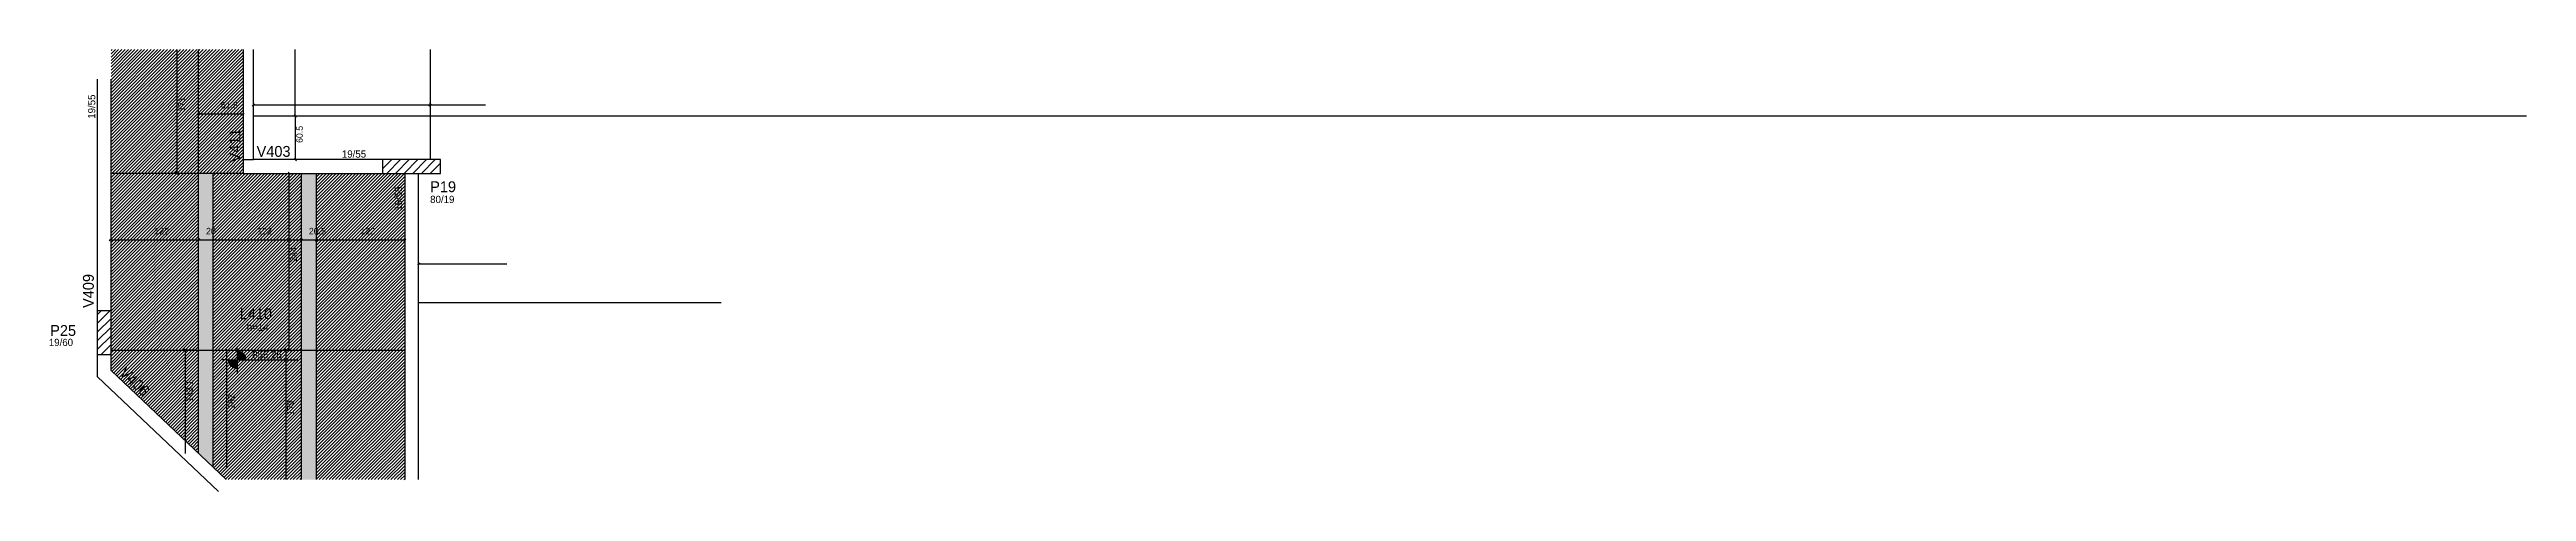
# Model space of a CAD drawing. Header units: metres. Extents: x 2358 to 5778, y 1574 to 2184.
import ezdxf

# ---------------------------------------------------------------- set-up
doc = ezdxf.new("R2010")
doc.units = ezdxf.units.M
for name, color, linetype in [('3', 7, 'Continuous'), ('4', 7, 'Continuous'), ('7', 7, 'Continuous'), ('9', 7, 'Continuous'), ('Hachura', 7, 'Continuous'), ('Painéis', 7, 'Continuous'), ('REAPROVEITAMENTO', 7, 'Continuous')]:
    doc.layers.add(name, color=color, linetype=linetype)

msp = doc.modelspace()

# ---------------------------------------------------------------- hatches: boundary and pattern name
at = {"layer": '9'}
h = msp.add_hatch(color=7, dxfattribs=at)
h.dxf.hatch_style = 1
h.paths.add_polyline_path([(2443, 2126.1), (2443, 2126.1), (2443, 1914.1), (2443, 1914.1), (2443, 2126.1)])
at = {"layer": 'Hachura'}
h = msp.add_hatch(color=7, dxfattribs=at)
h.dxf.hatch_style = 1
h.paths.add_polyline_path([(2564, 1626.1), (2584, 1607.1), (2584, 2013.1), (2564, 2013.1), (2564, 1626.1)])
h = msp.add_hatch(color=7, dxfattribs=at)
h.dxf.hatch_style = 1
h.paths.add_polyline_path([(2706, 1590.1), (2726.5, 1590.1), (2726.5, 2013.1), (2706, 2013.1), (2706, 1590.1)])
at = {"layer": 'REAPROVEITAMENTO'}
h = msp.add_hatch(dxfattribs=at)
h.set_pattern_fill('ANSI31')
h.paths.add_polyline_path([(2625.5, 2013.1), (2443, 2013.1), (2443, 2184.1), (2625.5, 2184.1), (2625.5, 2013.1)])
h = msp.add_hatch(dxfattribs=at)
h.set_pattern_fill('ANSI31')
h.paths.add_polyline_path([(2443, 2013.1), (2443, 1740.6), (2564, 1626.1), (2564, 1626.1), (2564, 2013.1), (2443, 2013.1), (2443, 2013.1)])
h = msp.add_hatch(dxfattribs=at)
h.set_pattern_fill('ANSI31')
h.paths.add_polyline_path([(2584, 1607.1), (2601.9, 1590.1), (2706, 1590.1), (2706, 2013.1), (2584, 2013.1), (2584, 1607.1)])
h = msp.add_hatch(dxfattribs=at)
h.set_pattern_fill('ANSI31')
h.paths.add_polyline_path([(2848.5, 1590.1), (2726.5, 1590.1), (2726.5, 2013.1), (2848.5, 2013.1), (2848.5, 1590.1)])

# ---------------------------------------------------------------- linework, layer by layer
at = {"color": 0, "lineweight": 25}
for p, q in [((2641, 2109), (2638, 2106)), ((2885, 2109), (2882, 2106)), ((2882, 2106), (2885, 2109))]:
    msp.add_line(p, q, dxfattribs=at)
at = {"color": 4, "lineweight": 25}
for p, q in [((2639.5, 2107.8), (2639.5, 2110.5)), ((2883.5, 2107.5), (2639.5, 2107.5)), ((2883.5, 2107.8), (2883.5, 2110.5)), ((2960, 2107.5), (2883.5, 2107.5)), ((2883.5, 2105.1), (2883.5, 2104.5))]:
    msp.add_line(p, q, dxfattribs=at)
at = {"layer": '3', "color": 3, "lineweight": 25}
for p, q in [((2818, 2019.4), (2830.7, 2032.1)), ((2818, 2031.4), (2818.7, 2032.1)), ((2823.8, 2013.1), (2842.8, 2032.1)), ((2835.8, 2013.1), (2854.8, 2032.1)), ((2847.8, 2013.1), (2866.8, 2032.1)), ((2859.8, 2013.1), (2878.8, 2032.1)), ((2871.8, 2013.1), (2890.8, 2032.1)), ((2883.9, 2013.1), (2898, 2027.2)), ((2424, 1805.7), (2441.4, 1823.1)), ((2424, 1817.7), (2429.4, 1823.1)), ((2424, 1793.6), (2443, 1812.6)), ((2424, 1781.6), (2443, 1800.6)), ((2424, 1769.6), (2443, 1788.6)), ((2429.5, 1763.1), (2443, 1776.6)), ((2441.5, 1763.1), (2443, 1764.6)), ((2604.7, 1755.6), (2596.3, 1755.6)), ((2604.7, 1755.6), (2629.7, 1755.6)), ((2617.2, 1754.8), (2604.7, 1754.8)), ((2617.2, 1754.1), (2604.8, 1754.1)), ((2617.2, 1753.3), (2604.9, 1753.3)), ((2617.2, 1752.5), (2605.1, 1752.5)), ((2617.2, 1751.7), (2605.4, 1751.7)), ((2617.2, 1750.9), (2605.7, 1750.9)), ((2617.2, 1750.1), (2606, 1750.1)), ((2617.2, 1749.3), (2606.4, 1749.3)), ((2617.2, 1748.5), (2607, 1748.5)), ((2617.2, 1747.7), (2607.6, 1747.7)), ((2617.2, 1746.9), (2608.3, 1746.9)), ((2617.2, 1746.1), (2609.1, 1746.1)), ((2617.2, 1745.3), (2610.1, 1745.3)), ((2617.2, 1744.5), (2611.5, 1744.5)), ((2617.2, 1768.1), (2617.2, 1773.6)), ((2617.2, 1768.1), (2617.2, 1743.1)), ((2617.2, 1767.5), (2621.1, 1767.5)), ((2617.2, 1766.7), (2623, 1766.7)), ((2617.2, 1765.9), (2624.3, 1765.9)), ((2617.2, 1765.2), (2625.3, 1765.2)), ((2617.2, 1764.4), (2626.2, 1764.4)), ((2617.2, 1763.6), (2626.9, 1763.6)), ((2617.2, 1762.8), (2627.5, 1762.8)), ((2617.2, 1762), (2628, 1762)), ((2617.2, 1761.2), (2628.4, 1761.2)), ((2617.2, 1760.4), (2628.8, 1760.4)), ((2617.2, 1759.6), (2629.1, 1759.6)), ((2617.2, 1758.8), (2629.3, 1758.8)), ((2617.2, 1758), (2629.5, 1758)), ((2617.2, 1757.2), (2629.6, 1757.2)), ((2617.2, 1756.4), (2629.7, 1756.4)), ((2629.7, 1755.6), (2701.1, 1755.6)), ((2617.2, 1743.7), (2613.4, 1743.7)), ((2617.2, 1743.1), (2617.2, 1736.3))]:
    msp.add_line(p, q, dxfattribs=at)
for points in [[(2625.5, 2184.1), (2625.5, 2013.1)], [(2639.5, 2032.1), (2639.5, 2184.1)], [(2424, 2143.1), (2424, 1823.1)], [(2443, 1823.1), (2443, 2143.1)], [(2625.5, 2032.1), (2639.5, 2032.1)], [(2818, 2032.1), (2639.5, 2032.1)], [(2625.5, 2013.1), (2818, 2013.1)], [(2848.5, 2013.1), (2848.5, 1590.1)], [(2867.5, 1590.1), (2867.5, 2013.1)], [(2424, 1763.1), (2424, 1732.4)], [(2443, 1740.6), (2443, 1763.1)], [(2424, 1732.4), (2591.6, 1573.7)], [(2601.9, 1590.1), (2443, 1740.6)]]:
    msp.add_lwpolyline(points, dxfattribs=at)
at = {"layer": '7', "color": 7, "lineweight": 25}
for points in [[(2818, 2013.1), (2898, 2013.1), (2898, 2032.1), (2818, 2032.1), (2818, 2013.1)], [(2424, 1763.1), (2443, 1763.1), (2443, 1823.1), (2424, 1823.1), (2424, 1763.1)]]:
    msp.add_lwpolyline(points, dxfattribs=at)
at = {"layer": 'Painéis', "color": 4, "lineweight": 25}
for p, q in [((2534.2, 2013.1), (2534.2, 2184.1)), ((2697.4, 2092.6), (2697.4, 2184.1)), ((2564, 2095.1), (2625.5, 2095.1)), ((2697.4, 2092.6), (2697.4, 2032.1)), ((2689.1, 1769.1), (2689.1, 2013.1)), ((2442, 1921.2), (2564, 1921.2)), ((2564, 1921.2), (2584, 1921.2)), ((2584, 1921.2), (2706, 1921.2)), ((2706, 1921.2), (2726.5, 1921.2)), ((2726.5, 1921.2), (2848.5, 1921.2)), ((2867.5, 1887.9), (2989.5, 1887.9)), ((2561, 1769.1), (2542.8, 1769.1)), ((2545.8, 1626.1), (2545.8, 1769.1)), ((2587, 1769.1), (2606.1, 1769.1)), ((2603.1, 1607.1), (2603.1, 1769.1)), ((2685.8, 1769.1), (2681.8, 1769.1)), ((2684.8, 1590.1), (2684.8, 1769.1))]:
    msp.add_line(p, q, dxfattribs=at)
at = {"layer": 'Painéis', "color": 200, "lineweight": 25}
for p, q in [((2564, 1626.1), (2564, 2184.1)), ((2883.5, 2184.1), (2883.5, 2032.1)), ((2639.5, 2092.6), (5778.5, 2092.6)), ((2625.5, 2013.1), (2443, 2013.1)), ((2584, 1607.1), (2584, 2013.1)), ((2706, 1590.1), (2706, 2013.1)), ((2726.5, 1590.1), (2726.5, 2013.1)), ((3285.4, 1834.1), (2867.4, 1834.1)), ((2443, 1769.1), (2848.5, 1769.1))]:
    msp.add_line(p, q, dxfattribs=at)
at = {"layer": 'Painéis', "color": 0, "lineweight": 25}
for p, q in [((2565.5, 2096.6), (2562.5, 2093.6)), ((2624, 2093.6), (2627, 2096.6)), ((2695.9, 2094.1), (2698.9, 2091.1)), ((2698.9, 2091.1), (2695.9, 2094.1)), ((2695.9, 2033.6), (2698.9, 2030.6)), ((2532.7, 2014.6), (2535.7, 2011.6)), ((2690.6, 2011.6), (2687.6, 2014.6)), ((2443.5, 1922.7), (2440.5, 1919.7)), ((2562.5, 1919.7), (2565.5, 1922.7)), ((2565.5, 1922.7), (2562.5, 1919.7)), ((2582.5, 1919.7), (2585.5, 1922.7)), ((2585.5, 1922.7), (2582.5, 1919.7)), ((2704.5, 1919.7), (2707.5, 1922.7)), ((2707.5, 1922.7), (2704.5, 1919.7)), ((2725, 1919.7), (2728, 1922.7)), ((2728, 1922.7), (2725, 1919.7)), ((2847, 1919.7), (2850, 1922.7)), ((2869, 1889.4), (2866, 1886.4)), ((2547.3, 1767.6), (2544.3, 1770.6)), ((2604.6, 1767.6), (2601.6, 1770.6)), ((2686.3, 1767.6), (2683.3, 1770.6)), ((2687.6, 1770.6), (2690.6, 1767.6))]:
    msp.add_line(p, q, dxfattribs=at)

# ---------------------------------------------------------------- texts
at = {"layer": '3', "color": 3, "lineweight": 25}
for p in [(2421.2, 2088.5), (2844.8, 1961.5)]:
    msp.add_text('19/55', height=10, rotation=90, dxfattribs=at).set_placement(p)
for s, p in [('19/55', (2761.8, 2034.8)), ('80/19', (2883.7, 1972.1)), ('19/60', (2357.1, 1774.6)), ('h=14', (2630.5, 1795.5)), ('855.25', (2637.9, 1757.7))]:
    msp.add_text(s, height=10, dxfattribs=at).set_placement(p)
at = {"layer": '4', "color": 4, "lineweight": 25}
for s, rotation, p in [('V411', 90, (2621.7, 2028.1)), ('V409', 90, (2419.2, 1827.2)), ('V406', 316.572, (2453.4, 1736.1))]:
    msp.add_text(s, height=15, rotation=rotation, dxfattribs=at).set_placement(p)
for s, p in [('V403', (2644, 2035.9)), ('P19', (2883.7, 1987.1)), ('L410', (2620.6, 1811.7)), ('P25', (2359, 1788.6))]:
    msp.add_text(s, height=15, dxfattribs=at).set_placement(p)
at = {"layer": 'Painéis', "color": 240, "lineweight": 25}
for s, p in [('171', (2544.7, 2098.6)), ('60.5', (2707.8, 2055.2)), ('244', (2699.6, 1891.1)), ('143.1', (2556.1, 1697.6)), ('162', (2613.5, 1688.1)), ('179', (2695.2, 1679.6))]:
    msp.add_text(s, height=9, rotation=90, dxfattribs=at).set_placement(p)
for s, p in [('61.5', (2594.7, 2102.7)), ('122', (2503, 1928.8)), ('20', (2574.2, 1928.8)), ('122', (2645, 1928.8)), ('20.5', (2716.2, 1928.8)), ('122', (2787.5, 1928.8))]:
    msp.add_text(s, height=9, dxfattribs=at).set_placement(p)

doc.saveas('drawing.dxf')
